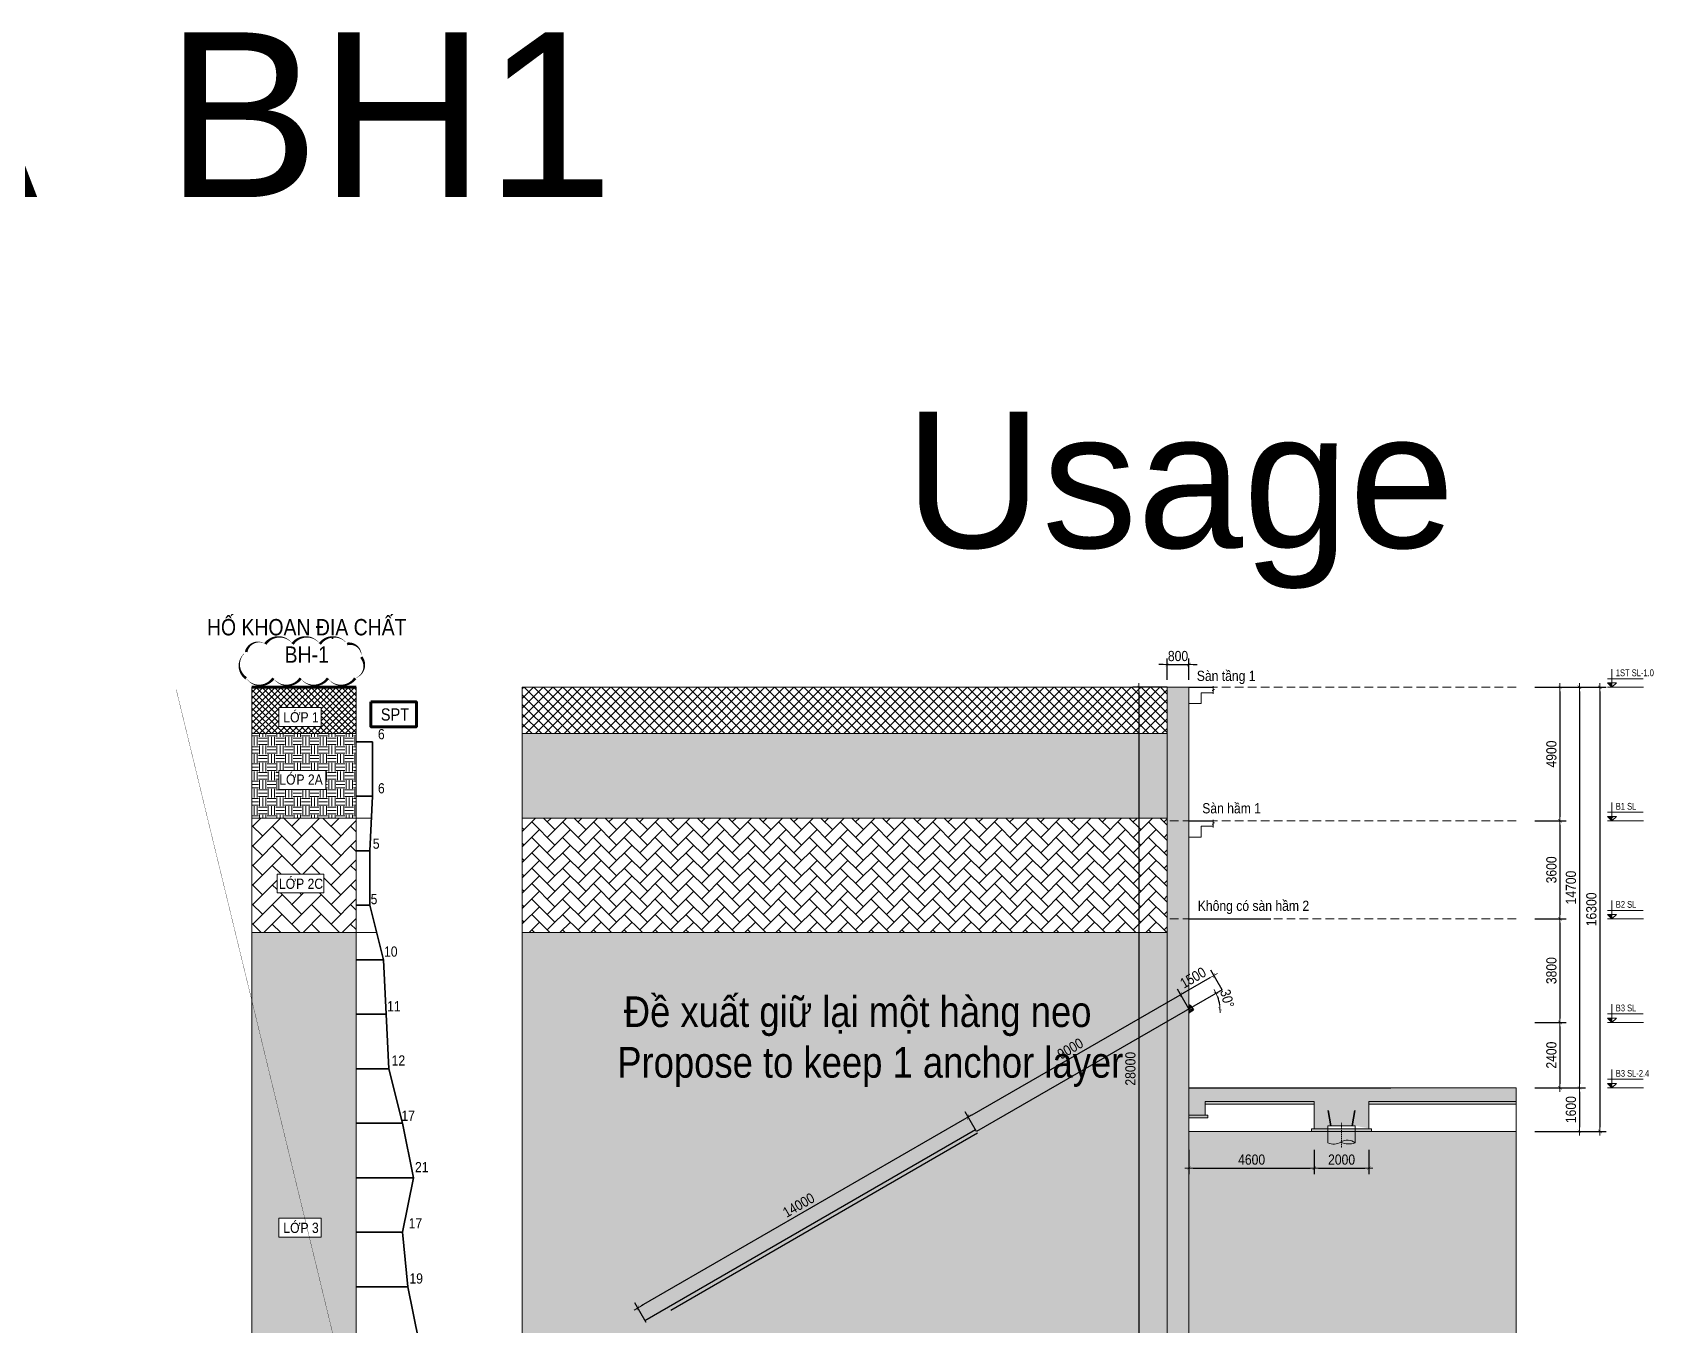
# Model space of a CAD drawing. Header units: millimetres. Extents: x -383953 to 676589, y -101685 to 196247.
# Drawn here: x -1094 to 58304, y 148692 to 196157 of the extents above; entities that cross this region are included whole.
import ezdxf
from ezdxf.enums import TextEntityAlignment as Align

# ---------------------------------------------------------------- set-up
doc = ezdxf.new("R2010")
doc.units = ezdxf.units.MM
doc.linetypes.add('CENTER2', pattern=[1.125, 0.75, -0.125, 0.125, -0.125])
doc.linetypes.add('HIDDEN', pattern=[9.525, 6.35, -3.175])
doc.layers.get('0').update_dxf_attribs({"lineweight": 20})
doc.layers.get('Defpoints').update_dxf_attribs({"color": 151, "lineweight": 9})
for name, color, linetype in [('ANCHOR_HEAD', 130, 'Continuous'), ('Concrete', 2, 'Continuous'), ('X-SEC-2$0$A-CON', 2, 'Continuous'), ('건축', 8, 'Continuous')]:
    doc.layers.add(name, color=color, linetype=linetype)
for name, color, linetype, lineweight in [('KC-TRUC', 5, 'CENTER2', 18), ('NDC_S_ANNO', 7, 'Continuous', 20), ('NDC_S_CONTINUOUS', 3, 'Continuous', 20), ('NDC_S_DIM', 1, 'Continuous', 15), ('NDC_S_ENG TEXT', 2, 'Continuous', 20), ('NDC_S_FOUNDATION NAME', 7, 'Continuous', 20), ('NDC_S_HATCH MATERIAL', 8, 'Continuous', 13), ('NDC_S_LEVEL TEXT', 7, 'Continuous', 20), ('NDC_S_REBAR', 4, 'Continuous', 35), ('NDC_S_SLAB', 2, 'Continuous', 20), ('NDC_S_TEXT SYMBOL', 7, 'Continuous', 20), ('NDC_S_VN TEXT', 7, 'Continuous', 20), ('NDC_S_VN TITLE', 6, 'Continuous', 35)]:
    doc.layers.add(name, color=color, linetype=linetype, lineweight=lineweight)
doc.styles.add('ARIAL', font='arial.ttf', dxfattribs={"width": 0.8})
doc.styles.add('NDC_ANNO', font='', dxfattribs={"width": 0.8})
doc.styles.add('NDC_ARIAL', font='arial.ttf', dxfattribs={"width": 0.85})
doc.styles.get('NDC_ANNO').set_extended_font_data('Dotum')
doc.dimstyles.new('NDC_1-150', dxfattribs={"dimscale": 150, "dimtxt": 2.5, "dimasz": 1, "dimexe": 1.5, "dimexo": 0, "dimgap": 0.8, "dimtad": 1, "dimdec": 0, "dimdsep": 46, "dimtxsty": 'NDC_ARIAL', "dimblk": 'DIMMARK', "dimcen": 49999.938995, "dimdle": 1.5, "dimclrd": 1, "dimclre": 1, "dimclrt": 3, "dimadec": 0, "dimazin": 0, "dimtfac": 1, "dimtdec": 0, "dimtix": 1, "dimtmove": 2, "dimatfit": 3, "dimfxl": 1, "dimarcsym": 0})

# ---------------------------------------------------------------- blocks, each defined once
blk = doc.blocks.new('DIMMARK')
at = {"layer": 'NDC_S_DIM', "color": 1}
blk.add_line((-1.5, 0), (1, 0), dxfattribs=at)
at = {"layer": 'NDC_S_DIM', "color": 2, "const_width": 0.1}
blk.add_lwpolyline([(-0.42, -0.42), (0.42, 0.42)], dxfattribs=at)
blk = doc.blocks.new('*D474')
at = {"layer": 'Defpoints', "color": 0, "transparency": 16777216}
for p in [(54023, 167220), (54023, 163620), (54941, 163620, 0)]:
    blk.add_point(p, dxfattribs=at)
at = {"layer": 'NDC_S_CONTINUOUS', "color": 1, "lineweight": -2, "transparency": 16777216}
for p, q in [((54023, 167220, 0), (55166, 167220, 0)), ((54941, 167070, 0), (54941, 163770, 0)), ((54023, 163620, 0), (55166, 163620, 0))]:
    blk.add_line(p, q, dxfattribs=at)
at = {"layer": 'NDC_S_CONTINUOUS', "color": 1, "lineweight": -2, "transparency": 16777216, "xscale": 150, "yscale": 150, "zscale": 150}
for p, rotation in [((54941, 167220, 0), 90), ((54941, 163620, 0), 270)]:
    blk.add_blockref('DIMMARK', p, dxfattribs=dict(at, rotation=rotation))
at = {"layer": 'NDC_S_CONTINUOUS', "color": 3, "transparency": 16777216, "insert": (54629, 165420, 0), "char_height": 375, "attachment_point": 5, "rotation": 90, "style": 'NDC_ARIAL'}
blk.add_mtext('3600', dxfattribs=at)
blk = doc.blocks.new('*D475')
at = {"layer": 'Defpoints', "color": 0, "transparency": 16777216}
for p in [(54023, 163620), (54023, 159820), (54941, 159820, 0)]:
    blk.add_point(p, dxfattribs=at)
at = {"layer": 'NDC_S_CONTINUOUS', "color": 1, "lineweight": -2, "transparency": 16777216}
for p, q in [((54023, 163620, 0), (55166, 163620, 0)), ((54941, 163470, 0), (54941, 159970, 0)), ((54023, 159820, 0), (55166, 159820, 0))]:
    blk.add_line(p, q, dxfattribs=at)
at = {"layer": 'NDC_S_CONTINUOUS', "color": 1, "lineweight": -2, "transparency": 16777216, "xscale": 150, "yscale": 150, "zscale": 150}
for p, rotation in [((54941, 163620, 0), 90), ((54941, 159820, 0), 270)]:
    blk.add_blockref('DIMMARK', p, dxfattribs=dict(at, rotation=rotation))
at = {"layer": 'NDC_S_CONTINUOUS', "color": 3, "transparency": 16777216, "insert": (54629, 161720, 0), "char_height": 375, "attachment_point": 5, "rotation": 90, "style": 'NDC_ARIAL'}
blk.add_mtext('3800', dxfattribs=at)
blk = doc.blocks.new('kata_block_CT')
at = {"layer": 'NDC_S_ANNO'}
blk.add_hatch(color=3, dxfattribs=at).paths.add_polyline_path([(0, 1.6), (-1.61, 1.6), (0, 0)])
at = {"layer": 'NDC_S_ANNO', "ltscale": 50}
h = blk.add_hatch(dxfattribs=at)
h.set_pattern_fill('ANSI31', color=256, scale=1.406, style=0)
h.paths.add_polyline_path([(0, 1.6), (0, 0), (1.61, 1.6)])
for p, q in [((11.56, 0), (-1.64, 0)), ((-1.59, 3.14), (11.47, 3.14))]:
    blk.add_line(p, q, dxfattribs=at)
for points in [[(0, 6.69), (0, 0)], [(0, 0), (-1.61, 1.6), (0, 1.6)], [(0, 0), (1.61, 1.6), (0, 1.6)]]:
    blk.add_lwpolyline(points, dxfattribs=at)
at = {"layer": 'NDC_S_ANNO', "color": 8, "ltscale": 50}
blk.add_lwpolyline([(0, 0), (-1.61, 1.6), (0, 1.6)], dxfattribs=at)
at = {"layer": 'NDC_S_TEXT SYMBOL', "color": 3, "style": 'NDC_ANNO', "width": 0.8}
blk.add_attdef('CT', (1.41, 4.07), '', height=2.5, dxfattribs=at)
blk = doc.blocks.new('*D476')
at = {"layer": 'Defpoints', "color": 0, "transparency": 16777216}
for p in [(54023, 172120), (54023, 167220), (54941, 167220)]:
    blk.add_point(p, dxfattribs=at)
at = {"layer": 'NDC_S_CONTINUOUS', "color": 1, "lineweight": -2, "transparency": 16777216}
for p, q in [((54023, 172120), (55166, 172120)), ((54941, 171970), (54941, 167370)), ((54023, 167220), (55166, 167220))]:
    blk.add_line(p, q, dxfattribs=at)
at = {"layer": 'NDC_S_CONTINUOUS', "color": 1, "lineweight": -2, "transparency": 16777216, "xscale": 150, "yscale": 150, "zscale": 150}
for p, rotation in [((54941, 172120), 90), ((54941, 167220), 270)]:
    blk.add_blockref('DIMMARK', p, dxfattribs=dict(at, rotation=rotation))
at = {"layer": 'NDC_S_CONTINUOUS', "color": 3, "transparency": 16777216, "insert": (54629, 169670), "char_height": 375, "attachment_point": 5, "rotation": 90, "style": 'NDC_ARIAL'}
blk.add_mtext('4900', dxfattribs=at)
blk = doc.blocks.new('*D477')
at = {"layer": 'Defpoints', "color": 0, "transparency": 16777216}
for p in [(54023, 172120), (54023, 157420), (55657, 157420)]:
    blk.add_point(p, dxfattribs=at)
at = {"layer": 'NDC_S_CONTINUOUS', "color": 1, "lineweight": -2, "transparency": 16777216}
for p, q in [((54023, 172120), (55882, 172120)), ((55657, 171970), (55657, 157570)), ((54023, 157420), (55882, 157420))]:
    blk.add_line(p, q, dxfattribs=at)
at = {"layer": 'NDC_S_CONTINUOUS', "color": 1, "lineweight": -2, "transparency": 16777216, "xscale": 150, "yscale": 150, "zscale": 150}
for p, rotation in [((55657, 172120), 90), ((55657, 157420), 270)]:
    blk.add_blockref('DIMMARK', p, dxfattribs=dict(at, rotation=rotation))
at = {"layer": 'NDC_S_CONTINUOUS', "color": 3, "transparency": 16777216, "insert": (55345, 164770), "char_height": 375, "attachment_point": 5, "rotation": 90, "style": 'NDC_ARIAL'}
blk.add_mtext('14700', dxfattribs=at)
blk = doc.blocks.new('*D482')
at = {"layer": 'Defpoints', "color": 0, "transparency": 16777216}
for p in [(40531, 172120), (39498, 144120), (40531, 144120)]:
    blk.add_point(p, dxfattribs=at)
at = {"layer": 'NDC_S_CONTINUOUS', "color": 1, "lineweight": -2, "transparency": 16777216}
for p, q in [((40531, 172120), (39273, 172120)), ((39498, 171970), (39498, 144270)), ((40531, 144120), (39273, 144120))]:
    blk.add_line(p, q, dxfattribs=at)
at = {"layer": 'NDC_S_CONTINUOUS', "color": 1, "lineweight": -2, "transparency": 16777216, "xscale": 150, "yscale": 150, "zscale": 150}
for p, rotation in [((39498, 172120), 90), ((39498, 144120), 270)]:
    blk.add_blockref('DIMMARK', p, dxfattribs=dict(at, rotation=rotation))
at = {"layer": 'NDC_S_CONTINUOUS', "color": 3, "transparency": 16777216, "insert": (39186, 158120), "char_height": 375, "attachment_point": 5, "rotation": 90, "style": 'NDC_ARIAL'}
blk.add_mtext('28000', dxfattribs=at)
blk = doc.blocks.new('*D478')
at = {"layer": 'Defpoints', "color": 0, "transparency": 16777216}
for p in [(41331, 172954), (40531, 172388), (41331, 172388)]:
    blk.add_point(p, dxfattribs=at)
at = {"layer": 'NDC_S_CONTINUOUS', "color": 1, "lineweight": -2, "transparency": 16777216}
for p, q in [((40381, 172954), (40231, 172954)), ((40531, 172388), (40531, 173179)), ((40531, 172954), (41331, 172954)), ((41331, 172388), (41331, 173179)), ((41481, 172954), (41631, 172954))]:
    blk.add_line(p, q, dxfattribs=at)
at = {"layer": 'NDC_S_CONTINUOUS', "color": 1, "lineweight": -2, "transparency": 16777216, "xscale": 150, "yscale": 150, "zscale": 150}
blk.add_blockref('DIMMARK', (40531, 172954), dxfattribs=at)
at = {"layer": 'NDC_S_CONTINUOUS', "color": 1, "lineweight": -2, "transparency": 16777216, "xscale": 150, "yscale": 150, "zscale": 150, "rotation": 180}
blk.add_blockref('DIMMARK', (41331, 172954), dxfattribs=at)
at = {"layer": 'NDC_S_CONTINUOUS', "color": 3, "transparency": 16777216, "insert": (40931, 173265), "char_height": 375, "attachment_point": 5, "style": 'NDC_ARIAL'}
blk.add_mtext('800', dxfattribs=at)
blk = doc.blocks.new('*D483')
at = {"layer": 'Defpoints', "color": 0, "transparency": 16777216}
for p in [(41331, 155140), (45931, 155140), (45931, 154473)]:
    blk.add_point(p, dxfattribs=at)
at = {"layer": 'NDC_S_CONTINUOUS', "color": 1, "lineweight": -2, "transparency": 16777216}
for p, q in [((41331, 155140), (41331, 154248)), ((45931, 155140), (45931, 154248)), ((41481, 154473), (45781, 154473))]:
    blk.add_line(p, q, dxfattribs=at)
at = {"layer": 'NDC_S_CONTINUOUS', "color": 1, "lineweight": -2, "transparency": 16777216, "xscale": 150, "yscale": 150, "zscale": 150, "rotation": 180}
blk.add_blockref('DIMMARK', (41331, 154473), dxfattribs=at)
at = {"layer": 'NDC_S_CONTINUOUS', "color": 1, "lineweight": -2, "transparency": 16777216, "xscale": 150, "yscale": 150, "zscale": 150}
blk.add_blockref('DIMMARK', (45931, 154473), dxfattribs=at)
at = {"layer": 'NDC_S_CONTINUOUS', "color": 3, "transparency": 16777216, "insert": (43631, 154784), "char_height": 375, "attachment_point": 5, "style": 'NDC_ARIAL'}
blk.add_mtext('4600', dxfattribs=at)
blk = doc.blocks.new('*D484')
at = {"layer": 'Defpoints', "color": 0, "transparency": 16777216}
for p in [(45931, 155140), (47931, 155140), (47931, 154473)]:
    blk.add_point(p, dxfattribs=at)
at = {"layer": 'NDC_S_CONTINUOUS', "color": 1, "lineweight": -2, "transparency": 16777216}
for p, q in [((45931, 155140), (45931, 154248)), ((47931, 155140), (47931, 154248)), ((46081, 154473), (47781, 154473))]:
    blk.add_line(p, q, dxfattribs=at)
at = {"layer": 'NDC_S_CONTINUOUS', "color": 1, "lineweight": -2, "transparency": 16777216, "xscale": 150, "yscale": 150, "zscale": 150, "rotation": 180}
blk.add_blockref('DIMMARK', (45931, 154473), dxfattribs=at)
at = {"layer": 'NDC_S_CONTINUOUS', "color": 1, "lineweight": -2, "transparency": 16777216, "xscale": 150, "yscale": 150, "zscale": 150}
blk.add_blockref('DIMMARK', (47931, 154473), dxfattribs=at)
at = {"layer": 'NDC_S_CONTINUOUS', "color": 3, "transparency": 16777216, "insert": (46931, 154784), "char_height": 375, "attachment_point": 5, "style": 'NDC_ARIAL'}
blk.add_mtext('2000', dxfattribs=at)
blk = doc.blocks.new('*D479')
at = {"layer": 'Defpoints', "color": 0, "transparency": 16777216}
for p in [(54023, 172120), (54023, 155820), (56407, 155820)]:
    blk.add_point(p, dxfattribs=at)
at = {"layer": 'NDC_S_CONTINUOUS', "color": 1, "lineweight": -2, "transparency": 16777216}
for p, q in [((54023, 172120), (56632, 172120)), ((56407, 171970), (56407, 155970)), ((54023, 155820), (56632, 155820))]:
    blk.add_line(p, q, dxfattribs=at)
at = {"layer": 'NDC_S_CONTINUOUS', "color": 1, "lineweight": -2, "transparency": 16777216, "xscale": 150, "yscale": 150, "zscale": 150}
for p, rotation in [((56407, 172120), 90), ((56407, 155820), 270)]:
    blk.add_blockref('DIMMARK', p, dxfattribs=dict(at, rotation=rotation))
at = {"layer": 'NDC_S_CONTINUOUS', "color": 3, "transparency": 16777216, "insert": (56095, 163970), "char_height": 375, "attachment_point": 5, "rotation": 90, "style": 'NDC_ARIAL'}
blk.add_mtext('16300', dxfattribs=at)
blk = doc.blocks.new('*U321')
at = {"layer": 'KC-TRUC', "ltscale": 0.05}
blk.add_line((0, 264), (0, -1027), dxfattribs=at)
at = {"layer": 'NDC_S_HATCH MATERIAL'}
blk.add_lwpolyline([(700, -766), (700, 99), (-700, 99), (-700, -766)], dxfattribs=at)
for centre, major_axis, start_param, end_param in [((-405, -131), (-495, 495), 1.921341, 2.912184), ((303, -1269), (-454, 454), -1.452433, -0.227584), ((376, 67), (632, 632), 3.446929, 4.297833)]:
    blk.add_ellipse(centre, major_axis=major_axis, ratio=1, start_param=start_param, end_param=end_param, dxfattribs=at)
at = {"layer": 'NDC_S_REBAR', "linetype": 'HIDDEN', "ltscale": 200}
for p, q in [((-682, 889), (-550, 100)), ((550, 100), (682, 889))]:
    blk.add_line(p, q, dxfattribs=at)
blk = doc.blocks.new('*D480')
at = {"layer": 'Defpoints', "color": 0, "transparency": 16777216}
for p in [(54023, 159820), (54023, 157420), (54941, 157420)]:
    blk.add_point(p, dxfattribs=at)
at = {"layer": 'NDC_S_CONTINUOUS', "color": 1, "lineweight": -2, "transparency": 16777216}
for p, q in [((54023, 159820), (55166, 159820)), ((54941, 159670), (54941, 157570)), ((54023, 157420), (55166, 157420))]:
    blk.add_line(p, q, dxfattribs=at)
at = {"layer": 'NDC_S_CONTINUOUS', "color": 1, "lineweight": -2, "transparency": 16777216, "xscale": 150, "yscale": 150, "zscale": 150}
for p, rotation in [((54941, 159820), 90), ((54941, 157420), 270)]:
    blk.add_blockref('DIMMARK', p, dxfattribs=dict(at, rotation=rotation))
at = {"layer": 'NDC_S_CONTINUOUS', "color": 3, "transparency": 16777216, "insert": (54629, 158620), "char_height": 375, "attachment_point": 5, "rotation": 90, "style": 'NDC_ARIAL'}
blk.add_mtext('2400', dxfattribs=at)
blk = doc.blocks.new('*D481')
at = {"layer": 'Defpoints', "color": 0, "transparency": 16777216}
for p in [(54738, 157420), (54738, 155820), (55657, 155820)]:
    blk.add_point(p, dxfattribs=at)
at = {"layer": 'NDC_S_CONTINUOUS', "color": 1, "lineweight": -2, "transparency": 16777216}
for p, q in [((54738, 157420), (55882, 157420)), ((55657, 157270), (55657, 155970)), ((54738, 155820), (55882, 155820))]:
    blk.add_line(p, q, dxfattribs=at)
at = {"layer": 'NDC_S_CONTINUOUS', "color": 1, "lineweight": -2, "transparency": 16777216, "xscale": 150, "yscale": 150, "zscale": 150}
for p, rotation in [((55657, 157420), 90), ((55657, 155820), 270)]:
    blk.add_blockref('DIMMARK', p, dxfattribs=dict(at, rotation=rotation))
at = {"layer": 'NDC_S_CONTINUOUS', "color": 3, "transparency": 16777216, "insert": (55345, 156620), "char_height": 375, "attachment_point": 5, "rotation": 90, "style": 'NDC_ARIAL'}
blk.add_mtext('1600', dxfattribs=at)
blk = doc.blocks.new('ANCHOR_HEAD2')
at = {"layer": 'ANCHOR_HEAD'}
for p, q in [((-96, 260), (-334, -81)), ((-84, 260), (-326, -86)), ((-24, -143), (-265, 1)), ((-259, 10), (-24, -133)), ((-24, 89), (-146, 170)), ((-141, 179), (-24, 99)), ((-14, 260), (-96, 260)), ((-24, -260), (-24, 260)), ((-14, -260), (-14, 260)), ((-24, -260), (-334, -81)), ((-24, -260), (-14, -260))]:
    blk.add_line(p, q, dxfattribs=at)
blk.add_lwpolyline([(-14, 350), (0, 350), (0, -350), (-14, -350)], close=True, dxfattribs=at)
blk = doc.blocks.new('*D731')
at = {"layer": 'Defpoints', "color": 0, "transparency": 16777216}
for p in [(41331, 160320), (33236, 156340), (33536, 155820)]:
    blk.add_point(p, dxfattribs=at)
at = {"layer": 'NDC_S_CONTINUOUS', "color": 1, "lineweight": -2, "transparency": 16777216}
for p, q in [((41331, 160320), (40918, 161035)), ((40900, 160765), (33366, 156415)), ((33536, 155820), (33124, 156535))]:
    blk.add_line(p, q, dxfattribs=at)
at = {"layer": 'NDC_S_CONTINUOUS', "color": 1, "lineweight": -2, "transparency": 16777216, "xscale": 150, "yscale": 150, "zscale": 150}
for p, rotation in [((41030, 160840), 29.99999999999286), ((33236, 156340), 209.9999999999929)]:
    blk.add_blockref('DIMMARK', p, dxfattribs=dict(at, rotation=rotation))
at = {"layer": 'NDC_S_CONTINUOUS', "color": 3, "transparency": 16777216, "insert": (36978, 158860), "char_height": 375, "attachment_point": 5, "rotation": 30, "style": 'NDC_ARIAL'}
blk.add_mtext('9000', dxfattribs=at)
blk = doc.blocks.new('*D732')
at = {"layer": 'Defpoints', "color": 0, "transparency": 16777216}
for p in [(42246, 161542), (42546, 161022), (41331, 160320)]:
    blk.add_point(p, dxfattribs=at)
at = {"layer": 'NDC_S_CONTINUOUS', "color": 1, "lineweight": -2, "transparency": 16777216}
for p, q in [((42546, 161022), (42134, 161737)), ((41331, 160320), (40918, 161035)), ((41160, 160915), (42116, 161467))]:
    blk.add_line(p, q, dxfattribs=at)
at = {"layer": 'NDC_S_CONTINUOUS', "color": 1, "lineweight": -2, "transparency": 16777216, "xscale": 150, "yscale": 150, "zscale": 150}
for p, rotation in [((42246, 161542), 29.99999999999226), ((41030, 160840), 209.9999999999923)]:
    blk.add_blockref('DIMMARK', p, dxfattribs=dict(at, rotation=rotation))
at = {"layer": 'NDC_S_CONTINUOUS', "color": 3, "transparency": 16777216, "insert": (41482, 161461), "char_height": 375, "attachment_point": 5, "rotation": 30, "style": 'NDC_ARIAL'}
blk.add_mtext('1500', dxfattribs=at)
blk = doc.blocks.new('*D733')
at = {"layer": 'Defpoints', "color": 0, "transparency": 16777216}
for p in [(42546, 161022), (42455, 160518), (41331, 160320), (46778, 160320), (33536, 155820)]:
    blk.add_point(p, dxfattribs=at)
at = {"layer": 'NDC_S_CONTINUOUS', "color": 1, "lineweight": -2, "transparency": 16777216}
blk.add_arc((41331, 160320), 1142, 7.53115, 22.46885, dxfattribs=at)
at = {"layer": 'NDC_S_CONTINUOUS', "color": 1, "lineweight": -2, "transparency": 16777216, "xscale": 150, "yscale": 150, "zscale": 150}
for p, rotation in [((42320, 160891), 116.2344230445626), ((42473, 160320), 273.7655769554299)]:
    blk.add_blockref('DIMMARK', p, dxfattribs=dict(at, rotation=rotation))
at = {"layer": 'NDC_S_CONTINUOUS', "color": 3, "transparency": 16777216, "insert": (42735, 160696), "char_height": 375, "attachment_point": 5, "rotation": 285, "style": 'NDC_ARIAL'}
blk.add_mtext('30°', dxfattribs=at)
blk = doc.blocks.new('*D734')
at = {"layer": 'Defpoints', "color": 0, "transparency": 16777216}
for p in [(33536, 155820), (21112, 149338), (21418, 148810)]:
    blk.add_point(p, dxfattribs=at)
at = {"layer": 'NDC_S_CONTINUOUS', "color": 1, "lineweight": -2, "transparency": 16777216}
for p, q in [((33101, 156273), (21242, 149413)), ((33536, 155820), (33118, 156543)), ((21418, 148810), (21000, 149533))]:
    blk.add_line(p, q, dxfattribs=at)
at = {"layer": 'NDC_S_CONTINUOUS', "color": 1, "lineweight": -2, "transparency": 16777216, "xscale": 150, "yscale": 150, "zscale": 150}
for p, rotation in [((33231, 156348), 30.04598352266086), ((21112, 149338), 210.0459835226608)]:
    blk.add_blockref('DIMMARK', p, dxfattribs=dict(at, rotation=rotation))
at = {"layer": 'NDC_S_CONTINUOUS', "color": 3, "transparency": 16777216, "insert": (27016, 153113), "char_height": 375, "attachment_point": 5, "rotation": 30.04598, "style": 'NDC_ARIAL'}
blk.add_mtext('14000', dxfattribs=at)

msp = doc.modelspace()

# ---------------------------------------------------------------- hatches: boundary and pattern name
at = {"layer": 'Concrete'}
h = msp.add_hatch(dxfattribs=at)
h.set_pattern_fill('ANGLE', color=256, angle=-5)
h.set_pattern_definition([(355, (249745.595, 430793.014), (0.60878286, 6.95841997), [5.08, -1.905]), (85, (249745.595, 430793.014), (-6.95841997, 0.60878286), [5.08, -1.905])])
h.paths.add_polyline_path([(33573.8, 155755), (33498.8, 155884.9), (21374.5, 148884.9), (21464.1, 148730)])
at = {"layer": 'NDC_S_HATCH MATERIAL'}
h = msp.add_hatch(dxfattribs=at)
h.set_pattern_fill('ANSI37', color=256, scale=50)
h.set_pattern_definition([(45, (177971.13, 438584.44), (-112.2532, 112.2532), []), (135, (177971.13, 438584.44), (-112.2532, -112.2532), [])])
h.paths.add_polyline_path([(6960, 172119.9), (6960, 170419.9), (10783.7, 170419.9), (10783.7, 172119.9)])
h.paths.add_polyline_path([(7945.4, 171373.5), (9502.2, 171373.5), (9502.2, 170680.7), (7945.4, 170680.7)], flags=16)
h.paths.add_polyline_path([(7992.1, 170708.4), (9528, 170708.4), (9528, 171422.5), (7992.1, 171422.5)], flags=24)
h = msp.add_hatch(dxfattribs=at)
h.set_pattern_fill('ANSI37', color=256, scale=2000)
h.set_pattern_definition([(45, (72096.3, -760546.42), (-176.776695, 176.776695), []), (135, (72096.3, -760546.42), (-176.776695, -176.776695), [])])
h.paths.add_polyline_path([(40530.5, 172119.9), (16873.8, 172119.9), (16873.8, 170419.9), (40530.5, 170419.9)])
h = msp.add_hatch(dxfattribs=at)
h.set_pattern_fill('BT-01', color=256, scale=50, pattern_type=2)
h.set_pattern_definition([(50, (72096.3, -759446.42), (358.63009, -31.37607), [37.5, -412.5]), (355, (72096.3, -759446.4), (-69.37567, 376.09607), [30, -330]), (100.4514, (72126.17, -759449.03), (289.25469, 344.71977), [31.8701, -350.57106]), (46.1842, (72096.3, -759346.4), (533.62052, -82.7595), [56.25, -618.75]), (96.6356, (72140.76, -759353.3), (467.33135, 487.05894), [47.80514, -525.8565]), (351.1842, (72096.3, -759346.4), (467.33097, 487.0593), [45, -495]), (21, (72146.3, -759371.42), (298.45353, -201.309445), [37.5, -412.5]), (326, (72146.3, -759371.4), (121.65767, 362.57502), [30, -330]), (71.4514, (72171.16, -759388.2), (420.11131, 161.26525), [31.8701, -350.57106]), (37.5, (72096.29, -759446.42), (6.079928, 166.446927), [0, -326, 0, -335, 0, -331.25]), (7.5, (72096.29, -759446.42), (131.53477, 197.205856), [0, -191, 0, -318.5, 0, -126.25]), (327.5, (71984.79, -759446.42), (266.911218, -11.277436), [0, -125, 0, -390, 0, -517.5]), (317.5, (71934.8, -759446.42), (291.593085, 50.05249), [0, -162.5, 0, -259, 0, -367.5]), (45, (72096.29, -759446.42), (-150.26019, 150.26019), []), (45, (72096.29, -759385.17), (-150.26019, 150.26019), [])])
h.paths.add_polyline_path([(40530.5, 144119.9), (41330.5, 144119.9), (41330.5, 172119.9), (40530.5, 172119.9)])
h = msp.add_hatch(dxfattribs=at)
h.set_pattern_fill('EARTH', color=256, scale=50, angle=90)
h.set_pattern_definition([(90, (177971.13, 438584.44), (-317.5, 317.5), [317.5, -317.5]), (90, (177852.06, 438584.44), (-317.5, 317.5), [317.5, -317.5]), (90, (177733, 438584.44), (-317.5, 317.5), [317.5, -317.5]), (180, (177693.3, 438624.13), (-317.5, -317.5), [317.5, -317.5]), (180, (177693.3, 438743.2), (-317.5, -317.5), [317.5, -317.5]), (180, (177693.3, 438862.25), (-317.5, -317.5), [317.5, -317.5])])
h.paths.add_polyline_path([(6960, 170419.9), (6960.1, 167319.9), (10783.7, 167319.9), (10783.7, 170419.9)])
h.paths.add_polyline_path([(9670.9, 169061.5), (9670.9, 168368.8), (7945.4, 168368.8), (7945.4, 169061.5)], flags=16)
h.paths.add_polyline_path([(7843.3, 168423.2), (9676.8, 168423.2), (9676.8, 169137.2), (7843.3, 169137.2)], flags=24)
h = msp.add_hatch(dxfattribs=at)
h.set_pattern_fill('EARTH', color=256, scale=1500, angle=90)
h.set_pattern_definition([(90, (72096.3, -760546.4), (-375, 375), [375, -375]), (90, (71955.66, -760546.4), (-375, 375), [375, -375]), (90, (71815.04, -760546.4), (-375, 375), [375, -375]), (180, (71768.16, -760499.54), (-375, -375), [375, -375]), (180, (71768.16, -760358.9), (-375, -375), [375, -375]), (180, (71768.16, -760218.3), (-375, -375), [375, -375])])
h.paths.add_polyline_path([(40530.5, 170419.9), (16873.8, 170419.9), (16873.8, 167319.9), (40530.5, 167319.9)])
h = msp.add_hatch(dxfattribs=at)
h.set_pattern_fill('AR-HBONE', color=256, scale=5)
h.set_pattern_definition([(45, (177971.13, 438584.44), (0, 718.4205), [1524, -508]), (135, (178330.34, 438943.65), (7e-14, 718.4205), [1524, -508])])
h.paths.add_polyline_path([(6960.1, 167319.9), (6960.1, 163119.9), (10783.7, 163119.9), (10783.7, 167319.9)])
h.paths.add_polyline_path([(9599.4, 165264.1), (9599.4, 164571.3), (7880, 164571.3), (7880, 165264.1)], flags=16)
h.paths.add_polyline_path([(7831.4, 164599), (9688.8, 164599), (9688.8, 165313), (7831.4, 165313)], flags=24)
h = msp.add_hatch(dxfattribs=at)
h.set_pattern_fill('AR-HBONE', color=256, scale=100)
h.set_pattern_definition([(45, (72096.3, -760546.4), (0, 565.68542), [1200, -400]), (135, (72379.13, -760263.57), (4e-14, 565.68542), [1200, -400])])
h.paths.add_polyline_path([(40530.5, 167319.9), (16873.8, 167319.9), (16873.8, 163119.9), (40530.5, 163119.9)])
h = msp.add_hatch(dxfattribs=at)
h.set_pattern_fill('AR-SAND', color=256, scale=100)
h.set_pattern_definition([(37.5, (602125.35, -443797.27), (-6.299336, 192.682377), [0, -152, 0, -170, 0, -162.5]), (7.5, (602125.35, -443797.27), (176.97767, 282.21461), [0, -82, 0, -137, 0, -52.5]), (327.5, (602002.35, -443797.27), (311.414186, 0.565905), [0, -50, 0, -180, 0, -235]), (317.5, (602002.35, -443797.27), (300.61266, 87.76756), [0, -25, 0, -118, 0, -135])])
h.paths.add_polyline_path([(10783.7, 163119.9), (6960, 163119.9), (6960, 140119.9), (10783.7, 140119.9)])
h.paths.add_polyline_path([(9502.2, 152635.3), (9502.2, 151942.6), (7945.4, 151942.6), (7945.4, 152635.3)], flags=16)
h = msp.add_hatch(dxfattribs=at)
h.set_pattern_fill('AR-SAND', color=256, scale=15)
h.set_pattern_definition([(37.5, (14661.8, 430793.1), (-24.0005, 734.1199), [0, -579.12, 0, -647.7, 0, -619.125]), (7.5, (14661.8, 430793.1), (674.285, 1075.2377), [0, -312.42, 0, -521.97, 0, -200.025]), (327.5, (14193.2, 430793.1), (1186.4886, 2.1558), [0, -190.5, 0, -685.8, 0, -895.35]), (317.5, (14193.2, 430793.1), (1145.3347, 334.394), [0, -95.25, 0, -449.58, 0, -514.35])])
h.paths.add_polyline_path([(40530.5, 163119.9), (16873.8, 163119.9), (16873.8, 141549), (53330.5, 141549), (53330.5, 155819.9), (41330.5, 155819.9), (41330.5, 144119.9), (40530.5, 144119.9)])
h.paths.add_polyline_path([(46345.6, 154394.4), (47523.7, 154394.4), (47523.7, 155167.2), (46345.6, 155167.2)], flags=24)
h.paths.add_polyline_path([(39576.2, 157411.2), (39576.2, 158836.9), (38803.5, 158836.9), (38803.5, 157411.2)], flags=24)
h.paths.add_polyline_path([(43049.3, 154394.4), (44227.4, 154394.4), (44227.4, 155167.2), (43049.3, 155167.2)], flags=24)
h = msp.add_hatch(dxfattribs=at)
h.set_pattern_fill('BT-01', color=256, scale=50, pattern_type=2)
h.set_pattern_definition([(50, (14790.4, 430793), (358.6301, -31.37607), [37.5, -412.5]), (355, (14790.4, 430793), (-69.37567, 376.09607), [30, -330]), (100.4514, (14820.3, 430790.4), (289.2547, 344.71977), [31.8701, -350.57106]), (46.1842, (14790.4, 430893), (533.6205, -82.7595), [56.25, -618.75]), (96.6356, (14834.9, 430886.1), (467.3314, 487.0589), [47.8051, -525.8565]), (351.1842, (14790.4, 430893), (467.331, 487.0593), [45, -495]), (21, (14840.4, 430868), (298.45353, -201.30945), [37.5, -412.5]), (326, (14840.4, 430868), (121.65767, 362.575), [30, -330]), (71.4514, (14865.3, 430851.24), (420.1113, 161.26525), [31.8701, -350.57106]), (37.5, (14790.41, 430793.01), (6.07993, 166.446927), [0, -326, 0, -335, 0, -331.25]), (7.5, (14790.41, 430793.01), (131.53477, 197.20586), [0, -191, 0, -318.5, 0, -126.25]), (327.5, (14678.91, 430793.01), (266.91122, -11.277436), [0, -125, 0, -390, 0, -517.5]), (317.5, (14628.91, 430793.01), (291.59308, 50.0525), [0, -162.5, 0, -259, 0, -367.5]), (45, (14790.41, 430793.01), (-150.26019, 150.26019), []), (45, (14790.41, 430854.26), (-150.26019, 150.26019), [])])
h.paths.add_polyline_path([(47430.5, 156019.9), (47930.5, 155936.6), (47930.5, 156919.9), (53330.5, 156919.9), (53330.5, 157419.9), (41330.5, 157419.9), (41330.5, 156419.9), (41930.5, 156419.9), (41930.5, 156919.9), (45930.5, 156919.9), (45930.5, 155919.9), (46430.5, 155919.9), (46430.5, 156019.9)])
h = msp.add_hatch(dxfattribs=at)
h.set_pattern_fill('AR-SAND', color=256, scale=0.5)
h.set_pattern_definition([(37.5, (14790.414, 430793.014), (-0.8000156, 24.4706619), [0, -19.304, 0, -21.59, 0, -20.6375]), (7.5, (14790.414, 430793.014), (22.476164, 35.841255), [0, -10.414, 0, -17.399, 0, -6.6675]), (327.5, (14774.793, 430793.014), (39.5496185, 0.0718592), [0, -6.35, 0, -22.86, 0, -29.845]), (317.5, (14774.793, 430793.014), (38.1778226, 11.146466), [0, -3.175, 0, -14.986, 0, -17.145])])
h.paths.add_polyline_path([(42030.5, 156419.9), (41930.5, 156419.9), (41330.5, 156419.9), (41330.5, 156319.9), (42030.5, 156319.9)])
h.paths.add_polyline_path([(45930.5, 156919.9), (41930.5, 156919.9), (41930.5, 156819.9), (45930.5, 156819.9)])
h.paths.add_polyline_path([(48030.5, 155919.9), (45930.5, 155919.9), (45830.5, 155919.9), (45830.5, 155819.9), (48030.5, 155819.9)])
h.paths.add_polyline_path([(53330.5, 156919.9), (47930.5, 156919.9), (47930.5, 156819.9), (53330.5, 156819.9)])

# ---------------------------------------------------------------- linework, layer by layer
at = {"layer": 'Concrete'}
for p, q in [((42546.3, 161021.9), (33536.3, 155819.9)), ((21374.5, 148884.9), (33498.8, 155884.9)), ((33573.8, 155755), (22321.6, 149244.4))]:
    msp.add_line(p, q, dxfattribs=at)
at = {"layer": 'NDC_S_CONTINUOUS'}
for p, q in [((6960.6, 128920), (6960, 172120)), ((6960, 128619.9), (6960, 172120)), ((6960, 128620), (6960, 172120)), ((10783.7, 128619.9), (10783.7, 172119.9)), ((40530.5, 172119.9), (16873.8, 172119.9)), ((16873.8, 172119.9), (16873.8, 141549)), ((10783.7, 170419.9), (6960, 170419.9)), ((16873.8, 170419.9), (40530.5, 170419.9)), ((10783.7, 167319.9), (6960, 167319.9)), ((10783.7, 167319.9), (6960, 167319.9)), ((16873.8, 167319.9), (40530.5, 167319.9)), ((10783.7, 163119.9), (6960, 163119.9)), ((10783.7, 163119.9), (6960, 163119.9)), ((16873.8, 163119.9), (40530.5, 163119.9)), ((53330.5, 157419.9), (53330.5, 141549))]:
    msp.add_line(p, q, dxfattribs=at)
at = {"layer": 'NDC_S_CONTINUOUS', "lineweight": 100}
msp.add_line((6960, 172120), (10783.7, 172119.9), dxfattribs=at)
at = {"layer": 'NDC_S_CONTINUOUS', "color": 1}
msp.add_lwpolyline([(42224.8, 171879.9), (42224.8, 171999.9), (42184.8, 171999.9), (42264.8, 172039.9), (42224.8, 172039.9), (42224.8, 172159.9)], dxfattribs=at)
at = {"layer": 'NDC_S_CONTINUOUS', "lineweight": 100}
msp.add_lwpolyline([(11324.7, 171584.3), (12995.1, 171584.3), (12995.1, 170672.3), (11324.7, 170672.3)], close=True, dxfattribs=at)
at = {"layer": 'NDC_S_CONTINUOUS', "color": 1, "elevation": 0}
msp.add_lwpolyline([(42224.8, 166979.9), (42224.8, 167099.9), (42184.8, 167099.9), (42264.8, 167139.9), (42224.8, 167139.9), (42224.8, 167259.9)], dxfattribs=at)
at = {"layer": 'NDC_S_DIM'}
msp.add_lwpolyline([(6746.6, 172451.2, 0, 100, 0.5205671), (7746.6, 172451.2, 0, 100, 0.5205671), (8746.6, 172451.2, 0, 100, 0.5205671), (9746.6, 172451.2, 0, 100, 0.5205671), (10746.6, 172451.2, 0, 100, 0.5205671), (10969.2, 173228.6, 0, 100, 0.5205671), (10451.1, 173710.5, 0, 100, 0.5205671), (9451.1, 173710.5, 0, 100, 0.5205671), (8451.1, 173710.5, 0, 100, 0.5205671), (7451.1, 173710.5, 0, 100, 0.5205671), (6746.6, 173415, 0, 100, 0.5205671)], format="xyseb", close=True, dxfattribs=at)
at = {"layer": 'NDC_S_DIM', "ltscale": 100, "const_width": 10}
msp.add_lwpolyline([(4180, 172050), (15900, 123800)], dxfattribs=at)
at = {"layer": 'NDC_S_DIM'}
for points in [[(7945.4, 171373.5), (9502.2, 171373.5), (9502.2, 170680.7), (7945.4, 170680.7)], [(7945.4, 169061.5), (9670.9, 169061.5), (9670.9, 168368.8), (7945.4, 168368.8)], [(7880, 165264.1), (9599.4, 165264.1), (9599.4, 164571.3), (7880, 164571.3)], [(7945.4, 152635.3), (9502.2, 152635.3), (9502.2, 151942.6), (7945.4, 151942.6)]]:
    msp.add_lwpolyline(points, close=True, dxfattribs=at)
at = {"layer": 'NDC_S_ENG TEXT', "color": 1}
for p, q in [((10783.7, 167319.9), (11343.7, 167319.9)), ((10783.7, 163119.9), (11533.7, 163119.9))]:
    msp.add_line(p, q, dxfattribs=at)
at = {"layer": 'NDC_S_HATCH MATERIAL', "linetype": 'HIDDEN', "ltscale": 50}
for p, q in [((53330.5, 172119.9), (40530.5, 172119.9)), ((53330.5, 167219.9, 0), (40530.5, 167219.9, 0)), ((53330.5, 163619.9), (40530.5, 163619.9))]:
    msp.add_line(p, q, dxfattribs=at)
at = {"layer": 'NDC_S_REBAR', "color": 3}
for p, q in [((10783.7, 170119.9), (11383.7, 170119.9)), ((11383.7, 170119.9), (11383.7, 168119.9)), ((10783.7, 168119.9), (11383.7, 168119.9)), ((11383.7, 168119.9), (11283.7, 166119.9)), ((10783.7, 166119.9), (11283.7, 166119.9)), ((11283.7, 166119.9), (11283.7, 164119.9)), ((10783.7, 164119.9), (11283.7, 164119.9)), ((11283.7, 164119.9), (11783.7, 162119.9)), ((10783.7, 162119.9), (11783.7, 162119.9)), ((11783.7, 162119.9), (11883.7, 160119.9)), ((10783.7, 160119.9), (11883.7, 160119.9)), ((11883.7, 160119.9), (11983.7, 158119.9)), ((10783.7, 158119.9), (11983.7, 158119.9)), ((11983.7, 158119.9), (12483.7, 156119.9)), ((10783.7, 156119.9), (12483.7, 156119.9)), ((12483.7, 156119.9), (12883.7, 154119.9)), ((10783.7, 154119.9), (12883.7, 154119.9)), ((12883.7, 154119.9), (12483.7, 152119.9)), ((10783.7, 152119.9), (12483.7, 152119.9)), ((12483.7, 152119.9), (12683.7, 150119.9)), ((10783.7, 150119.9), (12683.7, 150119.9)), ((12683.7, 150119.9), (13083.7, 148119.9))]:
    msp.add_line(p, q, dxfattribs=at)
at = {"layer": 'NDC_S_SLAB', "ltscale": 500}
for p, q in [((41330.5, 172119.9), (42224.8, 172119.9)), ((41780.5, 171919.9), (42224.8, 171919.9)), ((41780.5, 171919.9), (41780.5, 171519.9)), ((41780.5, 171519.9), (41330.5, 171519.9)), ((41330.5, 167219.9, 0), (42224.8, 167219.9, 0)), ((41780.5, 167019.9, 0), (42224.8, 167019.9, 0)), ((41780.5, 167019.9, 0), (41780.5, 166619.9, 0)), ((41780.5, 166619.9, 0), (41330.5, 166619.9, 0)), ((41330.5, 157419.9), (53330.5, 157419.9)), ((41930.5, 156919.9), (45930.5, 156919.9)), ((47930.5, 156919.9), (53330.5, 156919.9)), ((41930.5, 156419.9), (41330.5, 156419.9)), ((42030.5, 156319.9), (41330.5, 156319.9))]:
    msp.add_line(p, q, dxfattribs=at)
at = {"layer": 'NDC_S_SLAB', "ltscale": 100}
for p, q in [((53330.5, 157419.9), (53330.5, 157419.9)), ((41930.5, 156919.9), (45930.5, 156919.9)), ((41930.5, 156419.9), (41930.5, 156919.9)), ((41930.5, 156819.9), (45930.5, 156819.9)), ((47930.5, 156819.9), (53330.5, 156819.9)), ((41930.5, 156419.9), (42030.5, 156419.9)), ((42030.5, 156319.9), (42030.5, 156419.9)), ((53330.5, 155819.9), (41330.5, 155819.9))]:
    msp.add_line(p, q, dxfattribs=at)
at = {"layer": 'NDC_S_SLAB', "ltscale": 500}
for points in [[(41330.5, 172119.9), (41330.5, 172119.9), (40530.5, 172119.9), (40530.5, 144119.9), (41330.5, 144119.9), (41330.5, 172119.9)], [(45930.5, 155919.9), (45930.5, 156919.9)], [(47930.5, 155919.9), (47930.5, 156919.9)], [(48030.5, 155819.9), (45830.5, 155819.9), (45830.5, 155919.9), (45930.5, 155919.9), (48030.5, 155919.9), (48030.5, 155819.9)]]:
    msp.add_lwpolyline(points, dxfattribs=at)
at = {"layer": 'X-SEC-2$0$A-CON', "color": 1}
msp.add_line((41330.5, 157419.9), (48741.9, 157419.9), dxfattribs=at)
at = {"layer": '건축'}
for p, q in [((41330.5, 172119.9), (42224.8, 172119.9)), ((41330.5, 167219.9, 0), (42224.8, 167219.9, 0)), ((41330.5, 163619.9), (44330.5, 163619.9))]:
    msp.add_line(p, q, dxfattribs=at)

# ---------------------------------------------------------------- block references
at = {"xscale": 0.7142857142857143, "yscale": 0.7142857142857143, "zscale": 0.7142857142857143}
msp.add_blockref('*U321', (46930.5, 155949.4), dxfattribs=at)
at = {"layer": 'ANCHOR_HEAD', "xscale": -0.5, "yscale": 0.5, "zscale": 0.5}
msp.add_blockref('ANCHOR_HEAD2', (41330.5, 160319.9, 0), dxfattribs=at)
at = {"layer": 'NDC_S_VN TEXT', "xscale": 100, "yscale": 100, "zscale": 100}
for p, values in [((56849.9, 172119.9), {'CT': '1ST SL-1.0'}), ((56849.9, 167219.9), {'CT': 'B1 SL'}), ((56849.9, 163619.9), {'CT': 'B2 SL'}), ((56849.9, 159819.9), {'CT': 'B3 SL'}), ((56849.9, 157419.9), {'CT': 'B3 SL-2.4'})]:
    msp.add_blockref('kata_block_CT', p, dxfattribs=at).add_auto_attribs(values)

# ---------------------------------------------------------------- texts
at = {"color": 1, "style": 'ARIAL'}
msp.add_text('A-A  BH1', height=6046.62, dxfattribs=at).set_placement((-14980, 190110))
at = {"color": 4, "style": 'ARIAL'}
msp.add_text('Usage', height=5000, dxfattribs=at).set_placement((30898, 177238.3))
at = {"layer": 'NDC_S_FOUNDATION NAME', "style": 'NDC_ARIAL', "width": 0.85}
msp.add_text('SPT', height=450, dxfattribs=at).set_placement((12206.5, 171122.2), align=Align.MIDDLE)
at = {"layer": 'NDC_S_LEVEL TEXT', "style": 'NDC_ARIAL', "width": 0.85}
for s, p in [('6', (11705.7, 170400.8)), ('6', (11705.7, 168413.7)), ('5', (11516.8, 166378.6)), ('5', (11437.7, 164344.2)), ('10', (12053, 162421.3)), ('11', (12165.7, 160414.7)), ('12', (12331.9, 158426.5)), ('17', (12689.6, 156395.1)), ('21', (13188.7, 154513.3)), ('17', (12956.6, 152446.7)), ('19', (12984.6, 150422.2))]:
    msp.add_text(s, height=375, dxfattribs=at).set_placement(p, align=Align.MIDDLE)
at = {"layer": 'NDC_S_VN TEXT', "style": 'NDC_ARIAL', "width": 0.85}
for s, height, p in [('Sàn tầng 1', 375, (41620, 172540, 0)), ('Sàn hầm 1', 375, (41820, 167680, 0)), ('Không có sàn hầm 2', 375, (41656.6, 164101.2, 0)), ('Đề xuất giữ lại một hàng neo', 1125, (20600, 160215)), ('Propose to keep 1 anchor layer', 1125, (20360, 158355))]:
    msp.add_text(s, height=height, dxfattribs=at).set_placement(p, align=Align.MIDDLE_LEFT)
at = {"layer": 'NDC_S_VN TITLE', "style": 'NDC_ARIAL', "width": 0.85}
for s, height, p in [('HỐ KHOAN ĐỊA CHẤT', 600, (8969.2, 174350.5)), ('BH-1', 600, (8969.2, 173321.3)), ('LỚP 1', 375, (8760.1, 171065.4)), ('LỚP 2A', 375, (8760.1, 168780.2)), ('LỚP 2C', 375, (8760.1, 164956)), ('LỚP 3', 375, (8760.1, 152327.3))]:
    msp.add_text(s, height=height, dxfattribs=at).set_placement(p, align=Align.MIDDLE)

# ---------------------------------------------------------------- dimensions: what is measured, and where the dimension line sits
at = {"layer": 'NDC_S_CONTINUOUS', "color": 1}
for base, p1, p2, picture, middle in [((41330.5, 172953.8), (40530.5, 172387.8), (41330.5, 172387.8), '*D478', (40930.5, 173265.2)), ((45930.5, 154472.8), (41330.5, 155140), (45930.5, 155140), '*D483', (43630.5, 154784.2)), ((47930.5, 154472.8), (45930.5, 155140), (47930.5, 155140), '*D484', (46930.5, 154784.2))]:
    dim = msp.add_linear_dim(base=base, p1=p1, p2=p2, dimstyle='NDC_1-150', dxfattribs=at)
    dim.commit()
    dim.dimension.update_dxf_attribs({"geometry": picture, "text_midpoint": middle})
for base, p1, p2, angle, picture, middle in [((39497.9, 144119.9), (40530.5, 172119.9), (40530.5, 144119.9), 90, '*D482', (39186.4, 158119.9)), ((54940.7, 167219.9), (54022.5, 172119.9), (54022.5, 167219.9), 90, '*D476', (54629.3, 169669.9)), ((55656.7, 157419.9), (54022.5, 172119.9), (54022.5, 157419.9), 90, '*D477', (55345.2, 164769.9)), ((56406.7, 155819.9), (54022.5, 172119.9), (54022.5, 155819.9), 90, '*D479', (56095.1, 163969.9)), ((54940.7, 163619.9, 0), (54022.5, 167219.9), (54022.5, 163619.9), 270, '*D474', (54629.1, 165419.9, 0)), ((54940.7, 159819.9, 0), (54022.5, 163619.9), (54022.5, 159819.9), 270, '*D475', (54629.1, 161719.9, 0)), ((54940.7, 157419.9), (54022.5, 159819.9), (54022.5, 157419.9), 90, '*D480', (54629.3, 158619.9)), ((55656.7, 155819.9), (54738.5, 157419.9), (54738.5, 155819.9), 90, '*D481', (55345.2, 156619.9))]:
    dim = msp.add_linear_dim(base=base, p1=p1, p2=p2, angle=angle, dimstyle='NDC_1-150', dxfattribs=at)
    dim.commit()
    dim.dimension.update_dxf_attribs({"geometry": picture, "text_midpoint": middle})
dim = msp.add_aligned_dim(p1=(41330.5, 160319.9), p2=(42546.3, 161021.9), distance=600.4, text='1500', dimstyle='NDC_1-150', dxfattribs=at)
dim.commit()
dim.dimension.update_dxf_attribs({"geometry": '*D732', "text_midpoint": (41482.5, 161460.6)})
for p1, p2, distance, picture, middle in [((41330.5, 160319.9), (33536.3, 155819.9), -600.4, '*D731', (36977.5, 158859.6)), ((33536.3, 155819.9), (21417.6, 148810.2), -609.9, '*D734', (27015.7, 153112.6))]:
    dim = msp.add_aligned_dim(p1=p1, p2=p2, distance=distance, dimstyle='NDC_1-150', dxfattribs=at)
    dim.commit()
    dim.dimension.update_dxf_attribs({"geometry": picture, "text_midpoint": middle})
dim = msp.add_angular_dim_2l(base=(42455.2, 160518.2), line1=((41330.5, 160319.9), (46777.8, 160319.9)), line2=((42546.3, 161021.9), (33536.3, 155819.9)), dimstyle='NDC_1-150', dxfattribs=at)
dim.commit()
dim.dimension.update_dxf_attribs({"geometry": '*D733', "text_midpoint": (42734.6, 160696.1)})

doc.saveas('drawing.dxf')
